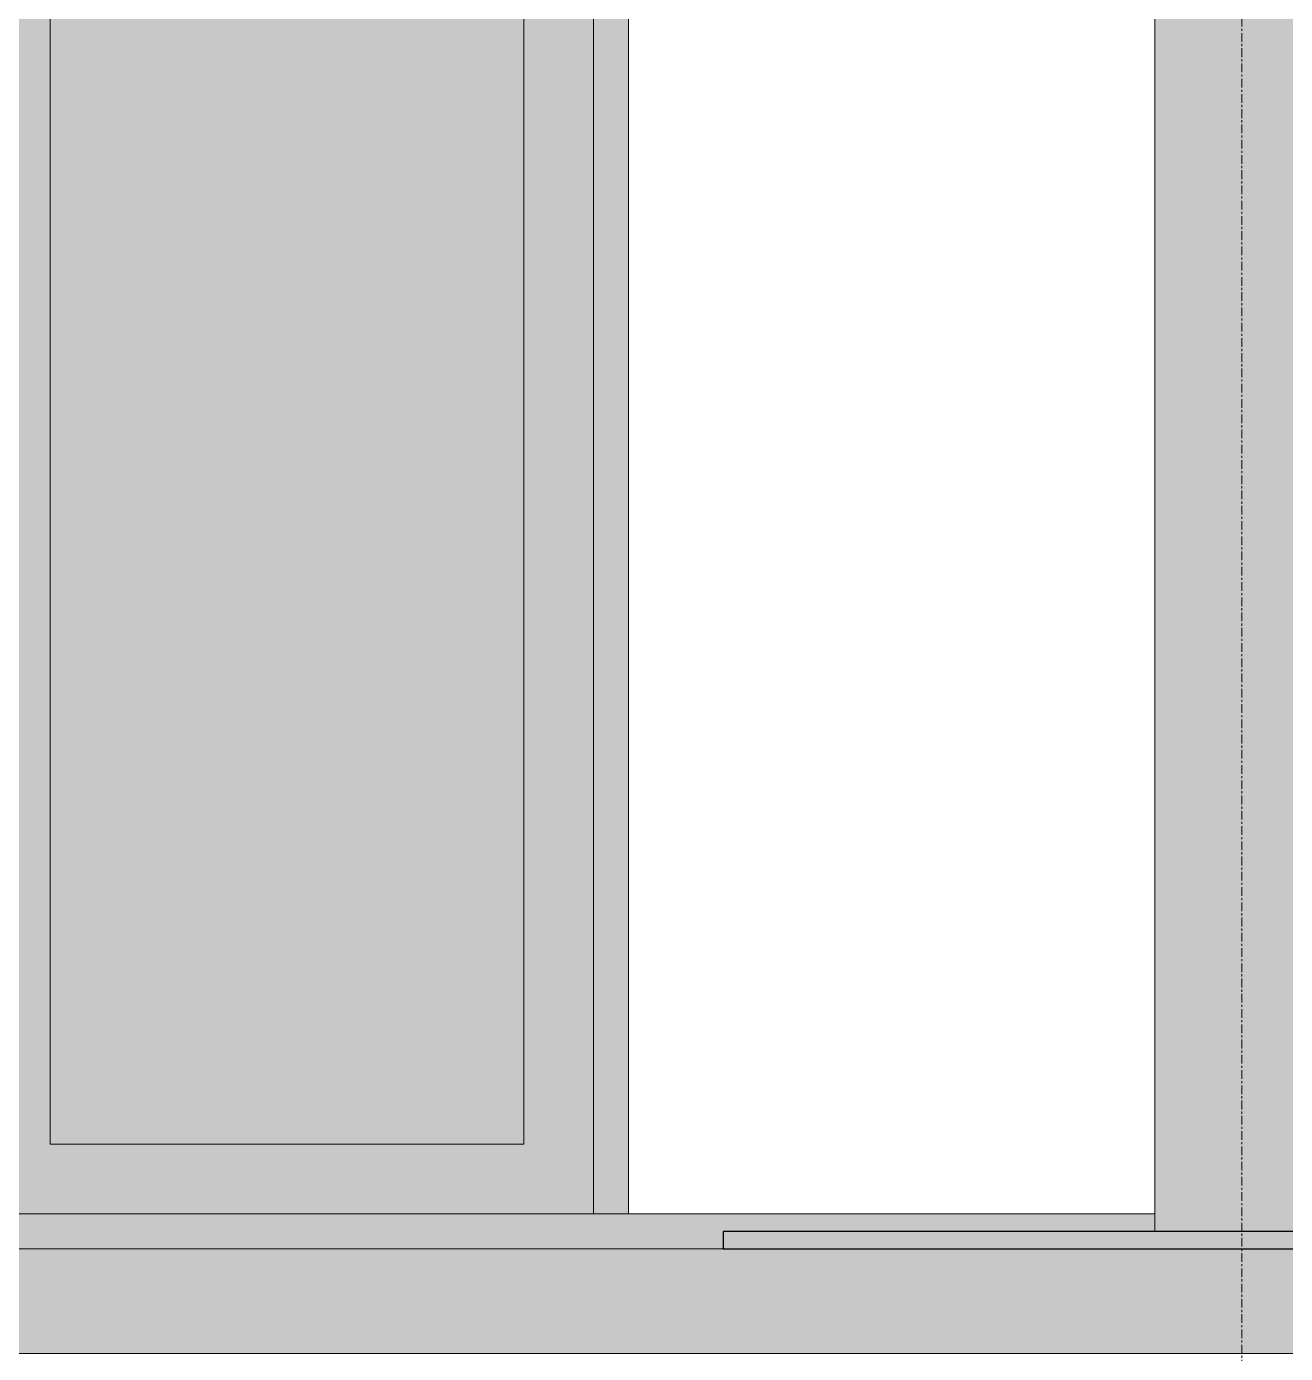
# Model space of a CAD drawing. Header units: inches. Extents: x -55396 to -733, y -290 to 853.
# Drawn here: x -13943.2 to -13871, y -6 to 70.1 of the extents above; entities that cross this region are included whole.
import ezdxf

# ---------------------------------------------------------------- set-up
doc = ezdxf.new("R2010")
doc.units = ezdxf.units.IN
doc.header["$MEASUREMENT"] = 0
doc.linetypes.add('Grid Line 1_2_', pattern=[0.875, 0.5, -0.125, 0.125, -0.125])
for name, color, linetype, lineweight in [('A-DOOR', 31, 'Continuous', 9), ('A-FLOR', 192, 'Continuous', 9), ('A-GLAZ-CWMG', 51, 'Continuous', 9), ('C-BLDG-PADS', 91, 'Continuous', 9), ('S-BEAM', 12, 'Continuous', 9), ('S-GRID', 1, 'Continuous', 9)]:
    doc.layers.add(name, color=color, linetype=linetype, lineweight=lineweight)

# ---------------------------------------------------------------- blocks, each defined once
blk = doc.blocks.new('Door_Single_Storefront - one-1142346-Section 6')
at = {"layer": 'A-DOOR'}
h = blk.add_hatch(color=256, dxfattribs=at)
h.paths.add_polyline_path([(-26018.311, 2), (-26018.078, 2), (-26018.078, 96), (-26053.265, 96), (-26053.265, 2), (-26052.87, 2)], flags=0)
h.paths.add_polyline_path([(-26022.078, 6), (-26049.265, 6), (-26049.265, 92), (-26022.078, 92), (-26022.078, 37.365)], flags=0)
blk.add_hatch(color=256, dxfattribs=at).paths.add_polyline_path([(-26049.265, 6), (-26022.078, 6), (-26022.078, 92), (-26049.265, 92), (-26049.265, 33.187)], flags=0)
for p, q in [((-26049.265, 6), (-26049.265, 92)), ((-26022.078, 92), (-26022.078, 6)), ((-26022.078, 6), (-26049.265, 6))]:
    blk.add_line(p, q, dxfattribs=at)
blk = doc.blocks.new('Rectangular Mullion - Exterior 2_ x 4_5_-1135350-Section 6')
at = {"layer": 'A-GLAZ-CWMG'}
blk.add_hatch(color=256, dxfattribs=at).paths.add_polyline_path([(-26053.265, 0), (-26017.078, 0), (-26017.078, 2), (-26053.265, 2)], flags=0)
blk.add_line((-26017.078, 2), (-26053.265, 2), dxfattribs=at)
blk = doc.blocks.new('Rectangular Mullion - Exterior 2_ x 4_5_-V370-Section 6')
at = {"layer": 'A-GLAZ-CWMG'}
blk.add_hatch(color=256, dxfattribs=at).paths.add_polyline_path([(-26016.078, 2), (-26016.078, 96), (-26018.078, 96), (-26018.078, 2)], flags=0)
for p, q in [((-26018.078, 96), (-26018.078, 2)), ((-26016.078, 2), (-26016.078, 96)), ((-26016.078, 2), (-26018.078, 2))]:
    blk.add_line(p, q, dxfattribs=at)
blk = doc.blocks.new('columns and girder2 - one-V463-Section 6')
at = {"layer": 'S-BEAM'}
blk.add_hatch(color=256, dxfattribs=at).paths.add_polyline_path([(-25985.89, 1), (-25975.89, 1), (-25975.89, 118.851), (-25985.89, 118.851), (-25985.89, 76.426)], flags=0)
blk.add_line((-25985.89, 118.851), (-25985.89, 1), dxfattribs=at)
blk = doc.blocks.new('Rectangular Mullion - Exterior 2_ x 4_5_-1135354-Section 6')
at = {"layer": 'A-GLAZ-CWMG'}
blk.add_hatch(color=256, dxfattribs=at).paths.add_polyline_path([(-26017.078, 0), (-26010.64, 0), (-26010.64, 1), (-25985.89, 1), (-25985.89, 2), (-26017.078, 2)], flags=0)
blk.add_line((-25985.89, 2), (-26017.078, 2), dxfattribs=at)

msp = doc.modelspace()

# ---------------------------------------------------------------- hatches: boundary and pattern name
at = {"layer": 'A-FLOR'}
msp.add_hatch(color=256, dxfattribs=at).paths.add_polyline_path([(-13357.97, 0), (-12495.998, 0), (-12495.998, 1), (-13903.248, 1), (-13903.248, 0), (-13392.53, 0)], flags=0)
at = {"layer": 'C-BLDG-PADS'}
h = msp.add_hatch(dxfattribs=at)
h.set_pattern_fill('FP_28', color=256, style=0, pattern_type=2)
h.set_pattern_definition([(50, (-38141.46, 98.42), (55.0854, -4.81984), [5.76, -63.36]), (355, (-38141.46, 98.42), (-10.65569, 57.76853), [4.608, -50.688]), (100.451, (-38136.87, 98.02), (44.42947, 52.94866), [4.895, -53.848]), (46.184, (-38141.46, 113.78), (81.96444, -12.71212), [8.64, -95.04]), (96.636, (-38134.63, 112.72), (71.7815, 74.81238), [7.343, -80.772]), (351.184, (-38141.46, 113.78), (71.78195, 74.81243), [6.912, -76.032]), (21, (-38133.78, 109.94), (45.84207, -30.92146), [5.76, -63.36]), (326, (-38133.78, 109.94), (18.68706, 55.69148), [4.608, -50.688]), (71.451, (-38129.96, 107.363), (64.52891, 24.77011), [4.895, -53.848]), (37.5, (-38141.46, 98.42), (0.933895, 25.566816), [2.534, -47.539, 2.534, -48.922, -50.88]), (37.5, (-38141.46, 98.42), (0.933895, 25.566816), [-101.53, 2.534, -48.346]), (7.5, (-38141.46, 98.42), (20.20404, 30.291303), [2.534, -26.803, 2.534, -46.387, -19.392]), (7.5, (-38141.46, 98.42), (20.20404, 30.291303), [-78.259, 2.534, -16.858]), (327.5, (-38158.586, 98.42), (40.997785, -1.732403), [2.534, -16.666, 2.534, -57.37, -79.488]), (327.5, (-38158.586, 98.42), (40.997785, -1.732403), [-79.104, 2.534, -76.954]), (317.5, (-38166.266, 98.42), (44.788883, 7.68784), [2.534, -22.426, 2.534, -37.248, -56.448]), (317.5, (-38166.266, 98.42), (44.788883, 7.68784), [-64.742, 2.534, -53.914])])
h.paths.add_polyline_path([(-14165.998, -6), (-9958.748, -6), (-9958.748, 0), (-14165.998, 0), (-14165.998, -1.696)], flags=0)

# ---------------------------------------------------------------- linework, layer by layer
at = {"layer": 'A-FLOR', "lineweight": 25}
for p, q in [((-12495.998, 1), (-13903.248, 1)), ((-13903.248, 1), (-13903.248, 0)), ((-13903.248, 0), (-12495.998, 0))]:
    msp.add_line(p, q, dxfattribs=at)
at = {"layer": 'C-BLDG-PADS'}
for p, q in [((-9958.748, 0), (-14163.248, 0)), ((-14165.998, -6), (-9958.748, -6))]:
    msp.add_line(p, q, dxfattribs=at)
at = {"layer": 'S-GRID', "linetype": 'Grid Line 1_2_'}
msp.add_line((-13873.498, -132), (-13873.498, 573.765), dxfattribs=at)
msp.add_line((-13873.498, -132), (-13873.498, 573.765), dxfattribs=at)

# ---------------------------------------------------------------- block references
at = {"layer": 'A-DOOR'}
msp.add_blockref('Door_Single_Storefront - one-1142346-Section 6', (12107.393, 0), dxfattribs=at)
at = {"layer": 'A-GLAZ-CWMG'}
for name in ['Rectangular Mullion - Exterior 2_ x 4_5_-V370-Section 6', 'Rectangular Mullion - Exterior 2_ x 4_5_-1135350-Section 6', 'Rectangular Mullion - Exterior 2_ x 4_5_-1135354-Section 6']:
    msp.add_blockref(name, (12107.393, 0), dxfattribs=at)
at = {"layer": 'S-BEAM'}
msp.add_blockref('columns and girder2 - one-V463-Section 6', (12107.393, 0), dxfattribs=at)

doc.saveas('drawing.dxf')
